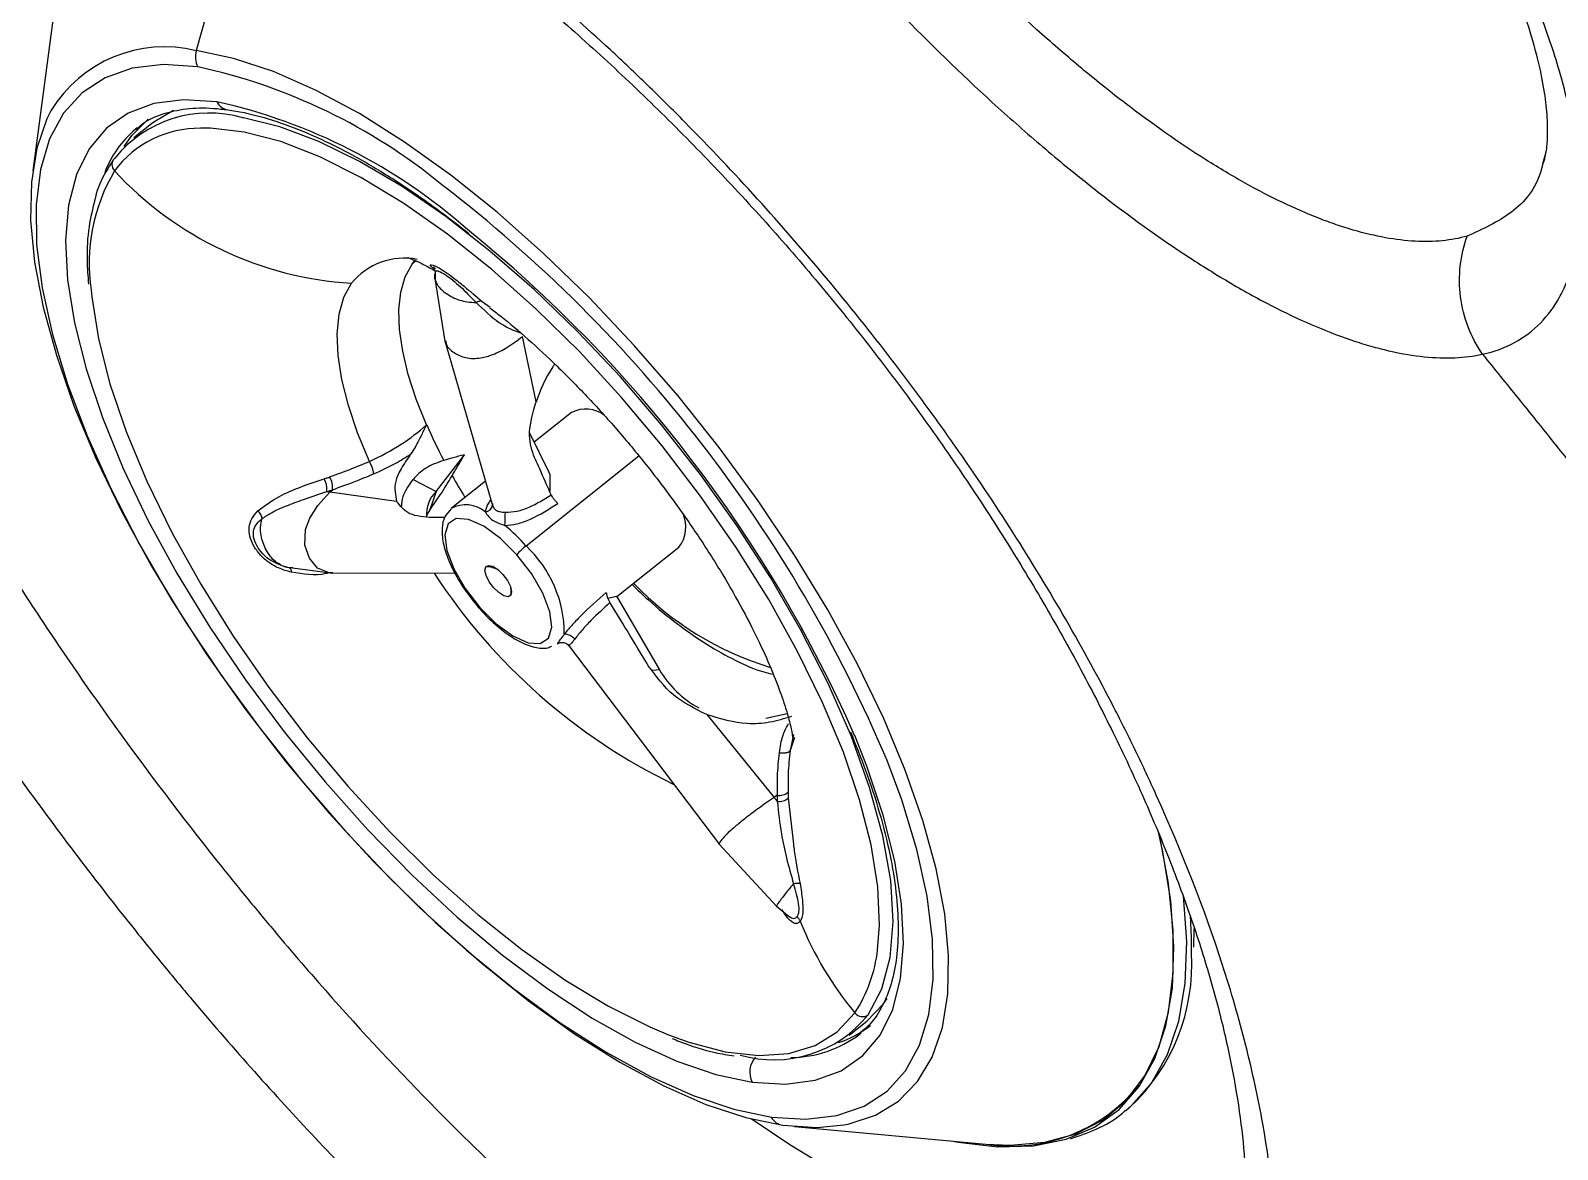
# Model space of a CAD drawing. Extents: x 398 to 508, y 623 to 782.
# Drawn here: x 495.307 to 498.451, y 718.262 to 720.565 of the extents above; entities that cross this region are included whole.
import ezdxf

# ---------------------------------------------------------------- set-up
doc = ezdxf.new("R2010")
doc.units = 0
doc.header["$MEASUREMENT"] = 0
doc.layers.add('GEOMETRY', color=2, linetype='Continuous', lineweight=25)

msp = doc.modelspace()

# ---------------------------------------------------------------- linework, layer by layer
at = {"layer": 'GEOMETRY'}
for p, q in [((495.7743, 720.9698), (495.6484, 720.5239)), ((495.364, 720.6688), (495.3115, 720.2767)), ((495.5563, 720.3736), (495.52, 720.3446)), ((495.5265, 720.3649), (495.5232, 720.3622)), ((498.4271, 720.3148), (498.4208, 720.2902)), ((498.4208, 720.2902), (498.4195, 720.2853)), ((496.0927, 720.0847), (496.0977, 720.0913)), ((496.1005, 720.0912), (496.0927, 720.0847)), ((496.1382, 720.0743), (496.1306, 720.0809)), ((496.1328, 720.083), (496.1364, 720.0822)), ((496.1371, 720.0765), (496.1408, 720.0764)), ((496.1389, 720.0593), (496.1605, 719.9262)), ((496.1403, 720.0698), (496.1405, 720.0509)), ((496.2184, 720.0233), (496.2371, 720.0077)), ((496.2371, 720.0077), (496.2535, 719.9957)), ((496.1603, 719.9268), (496.2587, 719.5878)), ((496.348, 719.8012), (496.32, 719.9355)), ((496.4212, 719.7792), (496.3445, 719.718)), ((496.3743, 719.6571), (496.3353, 719.7367)), ((496.1421, 719.6166), (496.2005, 719.6924)), ((496.3274, 719.5045), (496.5597, 719.6898)), ((496.0948, 719.6414), (496.1421, 719.6166)), ((496.3765, 719.6526), (496.3743, 719.6571)), ((496.3765, 719.6526), (496.3762, 719.6163)), ((495.9236, 719.6153), (495.9289, 719.6203)), ((496.061, 719.5963), (495.9236, 719.6153)), ((496.1421, 719.6166), (496.1291, 719.5787)), ((496.2441, 719.638), (496.1739, 719.582)), ((496.1291, 719.5787), (496.122, 719.5666)), ((496.259, 719.5861), (496.2579, 719.5855)), ((496.1598, 719.5631), (496.1352, 719.5628)), ((496.5144, 719.4003), (496.6422, 719.5022)), ((495.8083, 719.4715), (495.8214, 719.4657)), ((495.831, 719.4616), (495.9296, 719.4486)), ((495.8474, 719.4594), (495.8394, 719.4595)), ((495.9296, 719.4486), (496.1812, 719.4492)), ((496.4958, 719.3968), (496.5137, 719.4014)), ((496.5137, 719.4014), (496.5179, 719.3943)), ((496.5179, 719.3943), (496.602, 719.2498)), ((496.8927, 719.3328), (496.8961, 719.3355)), ((496.4165, 719.2981), (496.7256, 718.8902)), ((496.602, 719.2498), (496.5875, 719.2484)), ((496.6995, 719.1576), (496.8381, 718.9871)), ((496.8211, 719.1501), (496.8649, 719.1598)), ((496.878, 719.1167), (496.871, 719.0835)), ((496.88, 719.1103), (496.871, 719.0835)), ((496.8443, 718.9914), (496.8381, 718.9871)), ((496.8675, 718.9858), (496.8781, 718.891)), ((496.725, 718.8911), (496.8434, 718.7631)), ((496.8434, 718.7632), (496.8697, 718.7414)), ((497.7024, 718.6791), (497.7033, 718.717)), ((496.9928, 718.4977), (497.0291, 718.5267)), ((497.014, 718.4996), (497.0173, 718.5023)), ((497.561, 718.3416), (497.5706, 718.3493)), ((496.8801, 718.3095), (497.2741, 718.2735))]:
    msp.add_line(p, q, dxfattribs=at)
at = {"layer": 'GEOMETRY', "flags": 128}
for points in [[(496.9819, 718.3128), (496.9907, 718.3145), (497.0467, 718.3327), (497.0945, 718.362), (497.1338, 718.4021), (497.164, 718.4527), (497.1848, 718.5132), (497.1961, 718.5829), (497.1976, 718.6613), (497.1895, 718.7473), (497.1718, 718.8403), (497.1446, 718.9392), (497.1083, 719.043), (497.0632, 719.1507), (497.0098, 719.2611), (496.9486, 719.3731), (496.8803, 719.4856), (496.8055, 719.5974), (496.725, 719.7073), (496.6397, 719.8143), (496.5504, 719.9172), (496.4581, 720.015), (496.3637, 720.1067), (496.2681, 720.1913), (496.1723, 720.2679), (496.0774, 720.3359), (495.9843, 720.3944), (495.8939, 720.4429), (495.8072, 720.4809), (495.7251, 720.508), (495.6484, 720.5239)], [(495.6517, 720.4906), (495.5806, 720.4951), (495.5167, 720.4876), (495.4608, 720.4683), (495.4135, 720.4374), (495.3752, 720.3953), (495.3464, 720.3423), (495.3274, 720.2792), (495.3185, 720.2065), (495.3197, 720.1251), (495.331, 720.0358), (495.3522, 719.9397), (495.3833, 719.8378), (495.4237, 719.7312), (495.4731, 719.6211), (495.5309, 719.5086), (495.5965, 719.3951), (495.6692, 719.2818), (495.7482, 719.1698), (495.8325, 719.0605), (495.9214, 718.955), (496.0138, 718.8545), (496.1087, 718.76), (496.205, 718.6727), (496.3018, 718.5935), (496.3978, 718.5232), (496.4922, 718.4626), (496.5839, 718.4124), (496.6718, 718.3732), (496.755, 718.3452), (496.8326, 718.329)], [(495.3491, 720.3998), (495.341, 720.3834), (495.3201, 720.323), (495.3089, 720.2532), (495.3073, 720.1749), (495.3154, 720.0888), (495.3331, 719.9958), (495.3603, 719.8969), (495.3966, 719.7931), (495.4417, 719.6855), (495.4952, 719.575), (495.5563, 719.463), (495.6247, 719.3506), (495.6995, 719.2388), (495.7799, 719.1288), (495.8652, 719.0218), (495.9545, 718.9189), (496.0468, 718.8211), (496.1413, 718.7295), (496.2368, 718.6449), (496.3326, 718.5682), (496.4275, 718.5003), (496.5206, 718.4418), (496.611, 718.3932), (496.6977, 718.3553), (496.7798, 718.3282), (496.8565, 718.3123)], [(495.691, 720.4187), (495.6224, 720.4227), (495.5612, 720.4149), (495.5079, 720.3953), (495.4632, 720.3642), (495.4276, 720.3218), (495.4016, 720.2688), (495.3855, 720.2057), (495.3794, 720.1332), (495.3834, 720.0523), (495.3974, 719.9639), (495.4214, 719.8689), (495.455, 719.7686), (495.4978, 719.6641), (495.5494, 719.5565), (495.6091, 719.4473), (495.6762, 719.3376), (495.7499, 719.2288), (495.8294, 719.1221), (495.9137, 719.0188), (496.0019, 718.92), (496.0929, 718.827), (496.1857, 718.7408), (496.2791, 718.6625), (496.3721, 718.5929), (496.4636, 718.5329), (496.5524, 718.4832), (496.6377, 718.4444), (496.7182, 718.4168), (496.7933, 718.401)], [(495.6014, 720.4007), (495.5607, 720.377), (495.5563, 720.3736)], [(495.5001, 720.3264), (495.5157, 720.3491), (495.549, 720.3829)], [(497.0513, 718.6736), (497.055, 718.7242), (497.0515, 718.8028), (497.0378, 718.8891), (497.0142, 718.9819), (496.9808, 719.0801), (496.9381, 719.1824), (496.8867, 719.2876), (496.8272, 719.3944), (496.7603, 719.5013), (496.6869, 719.6071), (496.6079, 719.7104), (496.5243, 719.8099), (496.4372, 719.9044), (496.3476, 719.9927), (496.2567, 720.0737), (496.1657, 720.1463), (496.0756, 720.2096), (495.9875, 720.2629), (495.9027, 720.3055), (495.8222, 720.3368), (495.7469, 720.3564), (495.6779, 720.3642), (495.6573, 720.3641)], [(496.8927, 719.3328), (496.8307, 719.4397), (496.7618, 719.5464), (496.6867, 719.6516), (496.6064, 719.7539), (496.5218, 719.8523), (496.4341, 719.9454), (496.3441, 720.0321), (496.2531, 720.1114), (496.1622, 720.1824), (496.0724, 720.2441), (495.9848, 720.2958), (495.9005, 720.3369), (495.8206, 720.3669), (495.7459, 720.3854), (495.7442, 720.3857)], [(496.1228, 719.7535), (496.1015, 719.8066), (496.085, 719.8575), (496.0734, 719.9055), (496.0669, 719.9501), (496.0656, 719.9908), (496.0696, 720.0271), (496.0786, 720.0585), (496.0927, 720.0847)], [(495.4319, 720.0312), (495.4332, 720.0171), (495.4469, 719.9309), (495.4705, 719.8381), (495.5039, 719.7399), (495.5466, 719.6376), (495.598, 719.5324), (495.6575, 719.4256), (495.7244, 719.3187), (495.7978, 719.2129), (495.8768, 719.1096), (495.9603, 719.0101), (496.0475, 718.9156), (496.137, 718.8273), (496.2279, 718.7463), (496.319, 718.6737), (496.4091, 718.6104), (496.4971, 718.5571), (496.582, 718.5145), (496.6209, 718.4982)], [(496.0049, 719.6785), (495.9806, 719.7373), (495.9617, 719.7936), (495.9483, 719.8468), (495.9406, 719.8963), (495.9387, 719.9414), (495.9427, 719.9816), (495.9525, 720.0163), (495.9679, 720.0451)], [(495.9296, 719.4494), (495.9221, 719.4489), (495.8978, 719.459), (495.8812, 719.4795), (495.872, 719.5063), (495.8734, 719.5382), (495.8821, 719.562), (495.8985, 719.5878), (495.9236, 719.6153), (495.9236, 719.6153)], [(496.3085, 719.4865), (496.2747, 719.5202), (496.2405, 719.5453), (496.2091, 719.5593), (496.1838, 719.5608), (496.1669, 719.5498), (496.1601, 719.5273), (496.1641, 719.4955), (496.1785, 719.4575), (496.2019, 719.417), (496.232, 719.378)], [(496.232, 719.378), (496.2659, 719.3444), (496.3001, 719.3193), (496.3315, 719.3053), (496.3568, 719.3037), (496.3737, 719.3147), (496.3805, 719.3372), (496.3764, 719.3691), (496.362, 719.4071), (496.3386, 719.4476), (496.3085, 719.4865)], [(496.2961, 719.4029), (496.2905, 719.3999), (496.2818, 719.4019), (496.2713, 719.4085), (496.2607, 719.4187), (496.2516, 719.431), (496.2452, 719.4435), (496.2427, 719.4542), (496.2444, 719.4617)], [(496.2444, 719.4617), (496.2501, 719.4646), (496.2588, 719.4626), (496.2692, 719.4561), (496.2799, 719.4458), (496.289, 719.4336), (496.2953, 719.4211), (496.2978, 719.4103), (496.2961, 719.4029)], [(496.232, 719.378), (496.2314, 719.3769), (496.2313, 719.3763), (496.2313, 719.3762)], [(497.032, 718.5396), (497.0601, 718.5928), (497.0773, 718.6572), (497.0834, 718.7319), (497.0783, 718.816), (497.0621, 718.9082), (497.035, 719.0074), (496.9974, 719.1122), (496.9497, 719.2211), (496.8927, 719.3328)], [(496.3919, 719.303), (496.395, 719.3048), (496.3965, 719.3054)], [(496.7933, 718.401), (496.8618, 718.3969), (496.9231, 718.4047), (496.9764, 718.4243), (497.0211, 718.4555), (497.0566, 718.4978), (497.0826, 718.5508), (497.0988, 718.614), (497.1049, 718.6864), (497.1009, 718.7673), (497.0868, 718.8558), (497.0628, 718.9507), (497.0292, 719.051), (497.0042, 719.1144)], [(496.8326, 718.329), (496.9037, 718.3246), (496.9675, 718.3321), (497.0234, 718.3514), (497.0708, 718.3822), (497.1091, 718.4244), (497.1378, 718.4773), (497.1568, 718.5405), (497.1657, 718.6132), (497.1646, 718.6946), (497.1533, 718.7838), (497.132, 718.8799), (497.101, 718.9818), (497.071, 719.0628)], [(497.2037, 718.2799), (497.2173, 718.2773), (497.2982, 718.2679), (497.3724, 718.2699), (497.4393, 718.2835), (497.4981, 718.3086), (497.5486, 718.3448), (497.5901, 718.3919), (497.6224, 718.4496), (497.6452, 718.5172), (497.6583, 718.5943), (497.6616, 718.6801), (497.6551, 718.7739), (497.6388, 718.875), (497.6291, 718.9188)], [(497.2741, 718.2735), (497.324, 718.2712), (497.3957, 718.2771), (497.4598, 718.2945), (497.5158, 718.3233), (497.5632, 718.3631), (497.6017, 718.4137), (497.6308, 718.4746), (497.6503, 718.5453), (497.6602, 718.6252), (497.6602, 718.7136), (497.6504, 718.8098), (497.6315, 718.9101)], [(497.5617, 718.3422), (497.5742, 718.3528), (497.616, 718.4003), (497.6486, 718.4582), (497.6715, 718.5263), (497.6847, 718.6038), (497.688, 718.6901), (497.6814, 718.7845), (497.6813, 718.785)], [(497.6976, 718.667), (497.6977, 718.6978), (497.6956, 718.7448)], [(497.0291, 718.5267), (497.0631, 718.5614), (497.0713, 718.5729)], [(496.6209, 718.4982), (496.6625, 718.4832), (496.7378, 718.4635), (496.8068, 718.4558), (496.8687, 718.46), (496.9228, 718.4762), (496.9683, 718.5042), (497.0046, 718.5435)], [(497.8093, 718.088), (497.7911, 718.0754), (497.7288, 718.0438), (497.6584, 718.0236), (497.5803, 718.0149), (497.4951, 718.0178), (497.4034, 718.0322), (497.3058, 718.0582), (497.203, 718.0954), (497.0957, 718.1436), (496.9847, 718.2026), (496.8708, 718.2718), (496.7908, 718.3253)], [(496.8565, 718.3123), (496.9271, 718.3077), (496.9819, 718.3128)]]:
    msp.add_lwpolyline(points, dxfattribs=at)
at = {"layer": 'GEOMETRY'}
for centre, radius, start, end in [((495.5829, 720.2588), 0.273, 76.1258, 148.9204), ((495.6912, 720.5114), 0.0447, 163.721, 207.6295), ((495.3998, 719.3283), 1.1893, 50.6266, 77.7707), ((495.6748, 720.1461), 0.2494, 73.8416, 141.0666), ((495.4376, 719.2839), 1.1627, 48.5732, 77.4121), ((495.7186, 720.4327), 0.031, 206.892, 260.6359), ((495.6645, 720.1954), 0.2187, 130.2822, 159.3157), ((495.6543, 720.1471), 0.2171, 89.2082, 143.4115), ((495.4925, 720.2893), 0.0179, 130.8522, 225.9756), ((495.8028, 720.0857), 0.3749, 149.4111, 188.3601), ((496.0123, 720.7689), 0.7251, 222.7727, 266.4885), ((494.3653, 717.9165), 2.9385, 22.9607, 52.497), ((494.4597, 717.9922), 2.7809, 23.8, 51.0765), ((496.0769, 719.9564), 0.1405, 79.1807, 140.8403), ((496.4503, 719.7242), 0.0622, 51.7986, 117.7935), ((497.1311, 720.1953), 1.1008, 203.662, 207.875), ((495.8773, 719.6214), 0.0402, 352.6414, 31.8619), ((495.8874, 719.6246), 0.0418, 354.1254, 31.8302), ((497.339, 720.307), 1.3369, 209.4811, 211.7138), ((496.1903, 719.5683), 0.0682, 134.9237, 183.1808), ((496.2034, 719.5265), 0.0627, 50.269, 118.6051), ((496.2425, 719.591), 0.0163, 273.5051, 352.8247), ((495.707, 719.5784), 0.5779, 356.8789, 359.5513), ((496.0368, 719.2505), 0.3859, 41.1668, 50.1805), ((496.5895, 719.5438), 0.0671, 321.732, 24.1751), ((496.4017, 719.4079), 0.1219, 127.5482, 139.8155), ((496.1595, 719.3237), 0.2467, 359.8728, 47.1152), ((496.2445, 719.4094), 0.0523, 58.9048, 90.0908), ((497.1683, 720.1212), 1.2305, 213.1476, 244.1485), ((497.0221, 719.8818), 0.6559, 223.8075, 253.0349), ((496.2528, 719.4113), 0.0441, 349.0523, 8.4295), ((496.4038, 719.2916), 0.0317, 40.9711, 85.5687), ((496.7842, 719.3567), 0.2112, 210.4017, 241.453), ((496.849, 719.0179), 0.0269, 259.9935, 312.1506), ((496.8489, 719.0062), 0.0276, 261.3099, 312.2495), ((496.8865, 718.7642), 0.0458, 83.6194, 100.4274), ((497.5417, 718.9917), 0.6995, 201.7821, 219.8471), ((496.7543, 718.7067), 0.2988, 326.9075, 353.6362), ((497.2981, 718.6424), 0.4003, 312.9075, 3.5181), ((496.838, 718.6963), 0.2494, 253.8416, 321.0666), ((497.0204, 718.5558), 0.02, 217.9932, 305.6343), ((496.907, 718.6812), 0.2087, 287.726, 308.3225), ((496.8722, 718.6859), 0.2342, 270.0759, 307.2644), ((496.833, 718.4217), 0.0449, 137.0504, 207.5898), ((497.327, 718.6059), 0.3366, 260.9538, 321.3437), ((496.8601, 718.3429), 0.0309, 206.8303, 263.3833)]:
    msp.add_arc(centre, radius, start, end, dxfattribs=at)
for points, knots in [([(498.297, 719.8991), (498.3453, 719.9098), (498.3849, 719.9315), (498.4319, 719.9793), (498.4454, 719.9978), (498.4625, 720.0296), (498.4677, 720.0408), (498.4768, 720.0645), (498.4808, 720.0769), (498.4977, 720.1415), (498.5019, 720.2017), (498.4949, 720.2877), (498.4929, 720.3055), (498.4877, 720.3418), (498.4845, 720.3604), (498.473, 720.4172), (498.4631, 720.4565), (498.4383, 720.538), (498.4236, 720.5803), (498.3978, 720.6458), (498.3886, 720.6681), (498.369, 720.7132), (498.3587, 720.7359), (498.3044, 720.8503), (498.2527, 720.9442), (498.1776, 721.0649), (498.162, 721.0892), (498.1299, 721.1381), (498.1134, 721.1624), (498.0629, 721.2353), (498.0277, 721.2836), (497.9545, 721.3795), (497.9164, 721.4272), (497.8571, 721.4983), (497.837, 721.5219), (497.796, 721.569), (497.7753, 721.5922), (497.671, 721.7068), (497.585, 721.7936), (497.4743, 721.8962), (497.4519, 721.9165), (497.4071, 721.9561), (497.3847, 721.9755), (497.3179, 722.032), (497.2735, 722.0678), (497.1852, 722.1355), (497.1413, 722.1674), (497.0757, 722.2124), (497.0539, 722.2269), (497.0107, 722.2548), (496.9894, 722.2681), (496.884, 722.3315), (496.8039, 722.3726), (496.709, 722.412), (496.6902, 722.4192), (496.6536, 722.4324), (496.6357, 722.4383), (496.5834, 722.454), (496.5502, 722.4619), (496.4873, 722.4724), (496.4575, 722.4751), (496.4154, 722.4751), (496.4018, 722.4744), (496.3757, 722.4718), (496.3632, 722.4698), (496.3035, 722.4566), (496.2644, 722.4359), (496.2265, 722.3971), (496.2195, 722.3887), (496.2067, 722.3706), (496.2009, 722.361), (496.1853, 722.3303), (496.1773, 722.3075), (496.1717, 722.2823)], [0, 0, 0, 0, 0.0625, 0.0625, 0.09375, 0.09375, 0.109375, 0.109375, 0.125, 0.125, 0.1875, 0.1875, 0.203125, 0.203125, 0.21875, 0.21875, 0.25, 0.25, 0.28125, 0.28125, 0.296875, 0.296875, 0.3125, 0.3125, 0.375, 0.375, 0.390625, 0.390625, 0.40625, 0.40625, 0.4375, 0.4375, 0.46875, 0.46875, 0.484375, 0.484375, 0.5, 0.5, 0.5625, 0.5625, 0.578125, 0.578125, 0.59375, 0.59375, 0.625, 0.625, 0.65625, 0.65625, 0.671875, 0.671875, 0.6875, 0.6875, 0.75, 0.75, 0.765625, 0.765625, 0.78125, 0.78125, 0.8125, 0.8125, 0.84375, 0.84375, 0.859375, 0.859375, 0.875, 0.875, 0.9375, 0.9375, 0.953125, 0.953125, 0.96875, 0.96875, 1, 1, 1, 1]), ([(480.3092, 722.3989), (480.4027, 722.3838), (480.7418, 722.3265), (481.1413, 722.2476), (481.5077, 722.1651), (481.6601, 722.129), (481.7819, 722.0992), (481.9036, 722.0687), (482.2379, 721.9819), (482.7822, 721.8246), (483.5008, 721.5814), (484.4473, 721.2136), (485.6054, 720.6746), (486.7215, 720.0359), (487.586, 719.4712), (488.2194, 719.022), (488.8372, 718.5484), (489.6382, 717.8846), (490.5927, 716.9942), (491.4768, 716.0276), (492.1375, 715.2133), (492.6094, 714.5837), (493.0574, 713.9369), (493.6206, 713.0522), (494.2555, 711.9061), (494.8937, 710.4752), (495.272, 709.3692), (495.4807, 708.6225), (495.5523, 708.3413), (495.5973, 708.1534), (495.6192, 708.0593), (495.6406, 707.9652), (495.6684, 707.8396), (495.7017, 707.6824), (495.77, 707.3401), (495.8183, 707.0599), (495.8512, 706.8427)], [0.0193634, 0.0193634, 0.0193634, 0.0193634, 0.03125, 0.0625, 0.0703125, 0.078125, 0.0820312, 0.0859375, 0.09375, 0.125, 0.15625, 0.1875, 0.25, 0.3125, 0.34375, 0.375, 0.40625, 0.4375, 0.5, 0.5625, 0.59375, 0.625, 0.65625, 0.6875, 0.75, 0.8125, 0.875, 0.890625, 0.90625, 0.9101562, 0.9140625, 0.9179688, 0.921875, 0.9296875, 0.9375, 0.9643423, 0.9643423, 0.9643423, 0.9643423]), ([(496.5772, 722.3857), (496.5773, 722.3858), (496.5777, 722.3859), (496.5881, 722.3882), (496.6112, 722.3888), (496.647, 722.385), (496.6918, 722.3753), (496.7457, 722.3583), (496.8076, 722.3338), (496.8775, 722.3011), (496.9554, 722.2594), (497.0401, 722.2087), (497.1303, 722.1493), (497.2245, 722.0816), (497.3212, 722.0064), (497.4187, 721.9248), (497.5155, 721.8379), (497.6102, 721.7469), (497.7018, 721.6528), (497.7893, 721.5564), (497.873, 721.4579), (497.9531, 721.3569), (498.0295, 721.2536), (498.1014, 721.1491), (498.168, 721.0444), (498.2283, 720.941), (498.2815, 720.8405), (498.3269, 720.7445), (498.364, 720.6546), (498.3925, 720.5724), (498.4127, 720.4994), (498.4249, 720.4373), (498.4305, 720.3843), (498.4307, 720.3415), (498.4272, 720.3108), (498.4227, 720.2942), (498.4212, 720.291), (498.4209, 720.2902)], [0, 0, 0, 0, 0.006746, 0.033983, 0.062694, 0.090288, 0.117603, 0.14459, 0.171431, 0.199591, 0.228908, 0.259202, 0.290251, 0.321808, 0.353622, 0.385424, 0.416976, 0.448136, 0.478829, 0.509015, 0.538872, 0.569214, 0.6, 0.631195, 0.662711, 0.694421, 0.726132, 0.757605, 0.78863, 0.819008, 0.848568, 0.877193, 0.904907, 0.933659, 0.96172, 0.98994, 1, 1, 1, 1]), ([(496.1717, 722.2822), (496.1715, 722.2811), (496.1712, 722.2799), (496.1707, 722.2775), (496.17, 722.2739), (496.1684, 722.2655), (496.1657, 722.2482), (496.1642, 722.2329), (496.1622, 722.2013), (496.1623, 722.1791), (496.1666, 722.1094), (496.1748, 722.0586), (496.1922, 721.9894), (496.1961, 721.9753), (496.2044, 721.9466), (496.2089, 721.9321), (496.2233, 721.888), (496.2342, 721.8578), (496.2707, 721.7653), (496.3001, 721.7008), (496.3431, 721.6163), (496.3521, 721.5992), (496.3705, 721.5648), (496.38, 721.5475), (496.4092, 721.4955), (496.4297, 721.4605), (496.4941, 721.3549), (496.541, 721.2834), (496.6046, 721.1926), (496.6176, 721.1743), (496.644, 721.1378), (496.6573, 721.1196), (496.6979, 721.0653), (496.7255, 721.0293), (496.8103, 720.922), (496.8692, 720.8514), (496.946, 720.7644), (496.9615, 720.747), (496.9928, 720.7126), (497.0085, 720.6955), (497.0556, 720.645), (497.0873, 720.612), (497.1826, 720.5154), (497.2469, 720.4539), (497.3282, 720.3809), (497.3446, 720.3665), (497.3772, 720.3381), (497.3934, 720.3243), (497.4419, 720.2836), (497.474, 720.2576), (497.5693, 720.1833), (497.6319, 720.1383), (497.7087, 720.0882), (497.7241, 720.0785), (497.7545, 720.0597), (497.7695, 720.0507), (497.814, 720.0248), (497.843, 720.009), (497.928, 719.966), (497.9821, 719.9431), (498.0463, 719.9219), (498.0591, 719.918), (498.084, 719.9111), (498.0962, 719.908), (498.132, 719.9), (498.1549, 719.8962), (498.2208, 719.8895), (498.2608, 719.8911), (498.2969, 719.8991)], [0, 0, 0, 0, 0.001953, 0.001953, 0.003906, 0.007812, 0.015625, 0.03125, 0.03125, 0.0625, 0.0625, 0.125, 0.125, 0.140625, 0.140625, 0.15625, 0.15625, 0.1875, 0.1875, 0.25, 0.25, 0.265625, 0.265625, 0.28125, 0.28125, 0.3125, 0.3125, 0.375, 0.375, 0.390625, 0.390625, 0.40625, 0.40625, 0.4375, 0.4375, 0.5, 0.5, 0.515625, 0.515625, 0.53125, 0.53125, 0.5625, 0.5625, 0.625, 0.625, 0.640625, 0.640625, 0.65625, 0.65625, 0.6875, 0.6875, 0.75, 0.75, 0.765625, 0.765625, 0.78125, 0.78125, 0.8125, 0.8125, 0.875, 0.875, 0.890625, 0.890625, 0.90625, 0.90625, 0.9375, 0.9375, 1, 1, 1, 1]), ([(498.2655, 720.1422), (498.233, 720.133), (498.1972, 720.1296), (498.1191, 720.1338), (498.0767, 720.1413), (498.0195, 720.158), (498.0078, 720.1617), (497.9841, 720.1698), (497.9722, 720.1741), (497.9359, 720.1883), (497.9111, 720.199), (497.8605, 720.2232), (497.8346, 720.2365), (497.795, 720.2586), (497.7817, 720.2663), (497.7547, 720.2823), (497.7411, 720.2907), (497.6729, 720.3337), (497.6175, 720.3725), (497.5332, 720.4371), (497.5049, 720.4597), (497.4478, 720.507), (497.4189, 720.5319), (497.3329, 720.6085), (497.2764, 720.6623), (497.1927, 720.7471), (497.1649, 720.776), (497.1099, 720.8352), (497.0824, 720.8657), (497.0018, 720.9575), (496.9504, 721.0197), (496.8766, 721.1143), (496.8526, 721.146), (496.8057, 721.21), (496.7827, 721.2423), (496.7167, 721.3386), (496.6763, 721.4018), (496.621, 721.4952), (496.6035, 721.5262), (496.5786, 721.5722), (496.5705, 721.5875), (496.5548, 721.618), (496.5472, 721.6332), (496.5108, 721.7081), (496.4862, 721.7653), (496.4562, 721.8475), (496.4473, 721.8743), (496.4357, 721.9135), (496.4322, 721.9264), (496.4256, 721.9519), (496.4226, 721.9645), (496.4094, 722.026), (496.4038, 722.0713), (496.4025, 722.1541), (496.4067, 722.1918), (496.4161, 722.2255)], [0, 0, 0, 0, 0.0625, 0.0625, 0.125, 0.125, 0.140625, 0.140625, 0.15625, 0.15625, 0.1875, 0.1875, 0.21875, 0.21875, 0.234375, 0.234375, 0.25, 0.25, 0.3125, 0.3125, 0.34375, 0.34375, 0.375, 0.375, 0.4375, 0.4375, 0.46875, 0.46875, 0.5, 0.5, 0.5625, 0.5625, 0.59375, 0.59375, 0.625, 0.625, 0.6875, 0.6875, 0.71875, 0.71875, 0.734375, 0.734375, 0.75, 0.75, 0.8125, 0.8125, 0.84375, 0.84375, 0.859375, 0.859375, 0.875, 0.875, 0.9375, 0.9375, 1, 1, 1, 1]), ([(497.7631, 717.5773), (497.7988, 717.6328), (497.8259, 717.698), (497.8534, 717.8096), (497.8603, 717.8491), (497.8674, 717.912), (497.8692, 717.9336), (497.8715, 717.9775), (497.8721, 717.9999), (497.8721, 718.1138), (497.863, 718.2114), (497.8398, 718.3414), (497.8346, 718.3678), (497.823, 718.4214), (497.8166, 718.4487), (497.7956, 718.5312), (497.7795, 718.587), (497.7244, 718.7567), (497.6792, 718.8728), (497.6117, 719.0216), (497.5977, 719.0516), (497.5685, 719.1118), (497.5534, 719.1421), (497.5067, 719.2325), (497.4739, 719.2925), (497.3702, 719.4723), (497.2942, 719.5914), (497.1904, 719.7395), (497.1691, 719.7691), (497.126, 719.8279), (497.1041, 719.857), (497.0378, 719.9435), (496.9925, 720.0001), (496.8533, 720.1668), (496.7562, 720.2737), (496.6293, 720.4021), (496.6037, 720.4275), (496.5525, 720.4771), (496.5268, 720.5015), (496.4495, 720.5732), (496.3977, 720.6192), (496.2934, 720.7077), (496.2411, 720.7502), (496.1621, 720.8112), (496.1357, 720.8311), (496.0828, 720.8699), (496.0562, 720.889), (495.9238, 720.9812), (495.8201, 721.0453), (495.6681, 721.1278), (495.618, 721.153), (495.5438, 721.1872), (495.5192, 721.198), (495.4703, 721.2185), (495.4461, 721.2281), (495.327, 721.2727), (495.2373, 721.2978), (495.1111, 721.32), (495.0704, 721.3248), (495.0116, 721.3281), (494.9923, 721.3285), (494.9548, 721.328), (494.9365, 721.327), (494.8479, 721.3191), (494.7851, 721.3024), (494.7306, 721.2753)], [0, 0, 0, 0, 0.0625, 0.0625, 0.09375, 0.09375, 0.109375, 0.109375, 0.125, 0.125, 0.1875, 0.1875, 0.203125, 0.203125, 0.21875, 0.21875, 0.25, 0.25, 0.3125, 0.3125, 0.328125, 0.328125, 0.34375, 0.34375, 0.375, 0.375, 0.4375, 0.4375, 0.453125, 0.453125, 0.46875, 0.46875, 0.5, 0.5, 0.5625, 0.5625, 0.578125, 0.578125, 0.59375, 0.59375, 0.625, 0.625, 0.65625, 0.65625, 0.671875, 0.671875, 0.6875, 0.6875, 0.75, 0.75, 0.78125, 0.78125, 0.796875, 0.796875, 0.8125, 0.8125, 0.875, 0.875, 0.90625, 0.90625, 0.921875, 0.921875, 0.9375, 0.9375, 1, 1, 1, 1]), ([(495.0653, 721.2308), (495.0699, 721.2318), (495.0886, 721.2359), (495.1321, 721.2387), (495.1956, 721.2369), (495.2684, 721.2277), (495.3492, 721.2105), (495.4375, 721.1849), (495.5323, 721.1506), (495.6327, 721.1074), (495.7376, 721.0554), (495.8457, 720.9947), (495.9571, 720.9255), (496.0714, 720.8478), (496.1887, 720.7611), (496.308, 720.666), (496.428, 720.5632), (496.5475, 720.4536), (496.6651, 720.338), (496.7796, 720.2178), (496.8898, 720.0938), (496.9951, 719.967), (497.0955, 719.8373), (497.1912, 719.7045), (497.2823, 719.5688), (497.3681, 719.431), (497.4477, 719.2925), (497.5204, 719.1544), (497.5856, 719.0182), (497.6428, 718.8851), (497.6915, 718.7565), (497.7317, 718.6334), (497.7632, 718.5165), (497.7867, 718.4056), (497.8024, 718.3011), (497.8105, 718.2037), (497.8114, 718.1147), (497.8056, 718.0349), (497.794, 717.9655), (497.7792, 717.9104), (497.7674, 717.8836), (497.7624, 717.8721)], [0, 0, 0, 0, 0.008385, 0.034143, 0.05941, 0.084619, 0.109919, 0.135387, 0.16101, 0.186734, 0.212477, 0.238255, 0.263778, 0.289848, 0.316381, 0.343283, 0.370444, 0.397744, 0.425044, 0.452199, 0.479105, 0.505686, 0.532092, 0.558742, 0.585661, 0.612783, 0.640023, 0.667282, 0.694436, 0.721389, 0.748058, 0.774372, 0.800288, 0.826078, 0.852007, 0.877905, 0.903724, 0.929429, 0.955029, 0.980605, 1, 1, 1, 1]), ([(494.5502, 721.0949), (494.5259, 721.0466), (494.509, 720.9914), (494.4903, 720.8664), (494.4887, 720.7984), (494.5002, 720.6514), (494.5133, 720.5726), (494.539, 720.4669), (494.5446, 720.4454), (494.5566, 720.4021), (494.5631, 720.3803), (494.5836, 720.3141), (494.599, 720.2691), (494.6499, 720.1316), (494.6903, 720.0365), (494.7488, 719.913), (494.7609, 719.888), (494.7858, 719.838), (494.7986, 719.813), (494.8378, 719.7376), (494.8652, 719.687), (494.951, 719.5345), (495.013, 719.4318), (495.1134, 719.2757), (495.1482, 719.2232), (495.219, 719.1193), (495.2552, 719.0678), (495.3659, 718.9141), (495.4426, 718.8132), (495.5422, 718.6889), (495.5623, 718.6641), (495.6029, 718.6147), (495.6234, 718.5901), (495.6851, 718.517), (495.7265, 718.4694), (495.8512, 718.3296), (495.9352, 718.2405), (496.0628, 718.1133), (496.1056, 718.072), (496.1703, 718.0117), (496.1919, 717.9918), (496.2349, 717.9532), (496.2563, 717.9342), (496.363, 717.8417), (496.4473, 717.7742), (496.5725, 717.6831), (496.614, 717.6544), (496.6966, 717.6006), (496.7379, 717.5753), (496.8588, 717.5062), (496.9365, 717.4686), (497.0488, 717.4248), (497.0856, 717.4123), (497.1396, 717.3967), (497.1574, 717.3921), (497.1928, 717.3839), (497.2103, 717.3804), (497.2274, 717.3774)], [0, 0, 0, 0, 0.0625, 0.0625, 0.125, 0.125, 0.1875, 0.1875, 0.203125, 0.203125, 0.21875, 0.21875, 0.25, 0.25, 0.3125, 0.3125, 0.328125, 0.328125, 0.34375, 0.34375, 0.375, 0.375, 0.4375, 0.4375, 0.46875, 0.46875, 0.5, 0.5, 0.5625, 0.5625, 0.578125, 0.578125, 0.59375, 0.59375, 0.625, 0.625, 0.6875, 0.6875, 0.71875, 0.71875, 0.734375, 0.734375, 0.75, 0.75, 0.8125, 0.8125, 0.84375, 0.84375, 0.875, 0.875, 0.9375, 0.9375, 0.96875, 0.96875, 0.984375, 0.984375, 1, 1, 1, 1]), ([(494.7881, 721.0313), (494.7771, 721.0092), (494.7679, 720.9855), (494.753, 720.935), (494.7472, 720.908), (494.7352, 720.8223), (494.7345, 720.76), (494.7467, 720.6256), (494.7596, 720.5535), (494.7842, 720.4569), (494.7896, 720.4373), (494.801, 720.3977), (494.8072, 720.3778), (494.8266, 720.3173), (494.8411, 720.2762), (494.8891, 720.1506), (494.9268, 720.0638), (494.9813, 719.9512), (494.9926, 719.9284), (495.0156, 719.8828), (495.0275, 719.8599), (495.0638, 719.7912), (495.0891, 719.7451), (495.1684, 719.606), (495.2255, 719.5123), (495.3175, 719.37), (495.3494, 719.3221), (495.4142, 719.2273), (495.4473, 719.1802), (495.5484, 719.0399), (495.6183, 718.9476), (495.709, 718.8338), (495.7273, 718.8112), (495.7642, 718.766), (495.7829, 718.7434), (495.839, 718.6765), (495.8766, 718.6327), (495.9899, 718.5044), (496.0663, 718.4224), (496.1822, 718.3052), (496.221, 718.2671), (496.2797, 718.2114), (496.2994, 718.1931), (496.3384, 718.1574), (496.3579, 718.1399), (496.4549, 718.0542), (496.5316, 717.9917), (496.6455, 717.9071), (496.6832, 717.8804), (496.7584, 717.8303), (496.796, 717.8067), (496.9063, 717.7424), (496.9771, 717.7073), (497.0795, 717.6663), (497.113, 717.6547), (497.1623, 717.6401), (497.1786, 717.6358), (497.2108, 717.6282), (497.2268, 717.6249), (497.2425, 717.6221)], [0, 0, 0, 0, 0.03125, 0.03125, 0.0625, 0.0625, 0.125, 0.125, 0.1875, 0.1875, 0.203125, 0.203125, 0.21875, 0.21875, 0.25, 0.25, 0.3125, 0.3125, 0.328125, 0.328125, 0.34375, 0.34375, 0.375, 0.375, 0.4375, 0.4375, 0.46875, 0.46875, 0.5, 0.5, 0.5625, 0.5625, 0.578125, 0.578125, 0.59375, 0.59375, 0.625, 0.625, 0.6875, 0.6875, 0.71875, 0.71875, 0.734375, 0.734375, 0.75, 0.75, 0.8125, 0.8125, 0.84375, 0.84375, 0.875, 0.875, 0.9375, 0.9375, 0.96875, 0.96875, 0.984375, 0.984375, 1, 1, 1, 1]), ([(495.5245, 720.3616), (495.5285, 720.3653), (495.5434, 720.3795), (495.5769, 720.3943), (495.6258, 720.4057), (495.6728, 720.4069), (495.7036, 720.4033), (495.7137, 720.4021)], [0, 0, 0, 0, 0.096981, 0.364708, 0.626874, 0.87783, 1, 1, 1, 1]), ([(495.7137, 720.4021), (495.7246, 720.4003), (495.7562, 720.3953), (495.8133, 720.3795), (495.8858, 720.3516), (495.9627, 720.3142), (496.043, 720.2675), (496.1257, 720.2127), (496.1819, 720.1694), (496.2099, 720.1478)], [0, 0, 0, 0, 0.080705, 0.233448, 0.386249, 0.539295, 0.692774, 0.846693, 1, 1, 1, 1]), ([(495.4776, 720.2995), (495.4724, 720.2912), (495.4575, 720.2678), (495.4444, 720.2406), (495.4399, 720.219), (495.4396, 720.2175)], [0, 0, 0, 0, 0.336005, 0.953007, 1, 1, 1, 1]), ([(498.4195, 720.2853), (498.4189, 720.2829), (498.4084, 720.2404), (498.3606, 720.1854), (498.2972, 720.1566), (498.2655, 720.1422)], [0, 0, 0, 0, 0.029411, 0.5147453, 1, 1, 1, 1]), ([(495.4396, 720.2175), (495.4351, 720.1992), (495.4257, 720.1608), (495.4219, 720.1022), (495.4253, 720.0601), (495.4266, 720.0435)], [0, 0, 0, 0, 0.356085, 0.74627, 1, 1, 1, 1]), ([(498.297, 719.8991), (498.285, 719.9165), (498.2751, 719.9354), (498.2599, 719.9753), (498.2546, 719.9962), (498.2491, 720.0385), (498.2489, 720.06), (498.2535, 720.102), (498.2583, 720.1226), (498.2655, 720.1422)], [0, 0, 0, 0, 0.25, 0.25, 0.5, 0.5, 0.75, 0.75, 1, 1, 1, 1]), ([(496.0849, 720.0976), (496.0845, 720.0977), (496.0833, 720.0981), (496.0926, 720.0949), (496.1104, 720.0872), (496.1291, 720.0771), (496.1379, 720.0723)], [0, 0, 0, 0, 0.111887, 0.413935, 0.722519, 1, 1, 1, 1]), ([(496.1306, 720.0809), (496.13, 720.0823), (496.1294, 720.0839), (496.1324, 720.0831), (496.1328, 720.083)], [0, 0, 0, 0, 0.850702, 1, 1, 1, 1]), ([(496.1364, 720.0822), (496.1369, 720.0821), (496.139, 720.0817), (496.1478, 720.0772), (496.1623, 720.0679), (496.1794, 720.0555), (496.1981, 720.0405), (496.2114, 720.0292), (496.2179, 720.0238), (496.2184, 720.0233)], [0, 0, 0, 0, 0.047047, 0.22837, 0.411118, 0.593247, 0.775418, 0.981593, 1, 1, 1, 1]), ([(496.1364, 720.0791), (496.1372, 720.0776), (496.1387, 720.0747), (496.1391, 720.0712), (496.1393, 720.0694)], [0, 0, 0, 0, 0.5079, 1, 1, 1, 1]), ([(496.139, 720.0645), (496.1387, 720.0604), (496.1384, 720.0558), (496.1405, 720.0515), (496.1408, 720.051)], [0, 0, 0, 0, 0.87743, 1, 1, 1, 1]), ([(496.1404, 720.0698), (496.141, 720.0703), (496.1426, 720.0717), (496.1506, 720.0694), (496.1642, 720.0611), (496.1804, 720.0489), (496.1968, 720.034), (496.2114, 720.0191), (496.2202, 720.0102), (496.2246, 720.0057)], [0, 0, 0, 0, 0.095478, 0.244131, 0.394046, 0.543944, 0.692603, 0.84455, 1, 1, 1, 1]), ([(496.1408, 720.051), (496.142, 720.0479), (496.1461, 720.0376), (496.163, 720.0231), (496.185, 720.0115), (496.2067, 720.0062), (496.2185, 720.0059), (496.2246, 720.0057)], [0, 0, 0, 0, 0.124647, 0.411352, 0.698058, 0.844436, 1, 1, 1, 1]), ([(496.2246, 720.0057), (496.2258, 720.0064), (496.2282, 720.0079), (496.2317, 720.0088), (496.2349, 720.0089), (496.2364, 720.0081), (496.2371, 720.0077)], [0, 0, 0, 0, 0.246142, 0.500005, 0.753865, 1, 1, 1, 1]), ([(496.2246, 720.0057), (496.2404, 719.9905), (496.2725, 719.9596), (496.3031, 719.9479), (496.3187, 719.942)], [0, 0, 0, 0, 0.492617, 1, 1, 1, 1]), ([(496.2527, 719.9947), (496.2602, 719.9891), (496.2853, 719.9701), (496.3322, 719.93), (496.3918, 719.875), (496.4534, 719.8125), (496.5151, 719.7445), (496.5753, 719.672), (496.6326, 719.5967), (496.6856, 719.5205), (496.7332, 719.4451), (496.7745, 719.3725), (496.8089, 719.3048), (496.8358, 719.2439), (496.8555, 719.1917), (496.8684, 719.1499), (496.8753, 719.1205), (496.8776, 719.1039), (496.8776, 719.1036), (496.8776, 719.1035)], [0, 0, 0, 0, 0.025964, 0.087039, 0.149985, 0.214415, 0.279929, 0.34613, 0.412634, 0.478996, 0.544783, 0.609617, 0.673124, 0.734945, 0.794785, 0.85247, 0.908053, 0.961925, 1, 1, 1, 1]), ([(496.1619, 719.9274), (496.1622, 719.9247), (496.1633, 719.9145), (496.1788, 719.9015), (496.2028, 719.89), (496.2326, 719.8899), (496.2616, 719.8987), (496.2909, 719.9136), (496.3095, 719.9277), (496.32, 719.9355)], [0, 0, 0, 0, 0.053144, 0.199525, 0.345906, 0.504959, 0.63428, 0.795557, 1, 1, 1, 1]), ([(498.297, 719.8991), (498.3214, 719.8689), (498.3704, 719.8085), (498.4435, 719.7175), (498.5163, 719.6263), (498.5888, 719.5347), (498.6369, 719.4735), (498.661, 719.4429)], [0, 0, 0, 0, 0.199804, 0.399706, 0.599705, 0.799803, 1, 1, 1, 1]), ([(496.3864, 719.8791), (496.3851, 719.8771), (496.3674, 719.8519), (496.3573, 719.8255), (496.348, 719.8012)], [0, 0, 0, 0, 0.0767383, 1, 1, 1, 1]), ([(496.3429, 719.6911), (496.3385, 719.7063), (496.3296, 719.737), (496.3418, 719.7796), (496.348, 719.8012)], [0, 0, 0, 0, 0.493307, 1, 1, 1, 1]), ([(496.0049, 719.6785), (496.0275, 719.6895), (496.0705, 719.7105), (496.106, 719.7396), (496.1228, 719.7535)], [0, 0, 0, 0, 0.524999, 1, 1, 1, 1]), ([(496.1228, 719.7535), (496.1209, 719.75), (496.1153, 719.7396), (496.1075, 719.7239), (496.0988, 719.7064), (496.0929, 719.6977), (496.0898, 719.6932)], [0, 0, 0, 0, 0.1615162, 0.4875427, 0.7368205, 1, 1, 1, 1]), ([(495.9229, 719.6466), (495.9381, 719.6521), (495.9653, 719.662), (495.9928, 719.6735), (496.0049, 719.6785)], [0, 0, 0, 0, 0.5597657, 1, 1, 1, 1]), ([(496.0135, 719.6528), (496.0134, 719.6543), (496.0133, 719.6565), (496.0123, 719.6608), (496.0112, 719.6645), (496.0098, 719.6683), (496.0077, 719.6733), (496.006, 719.6765), (496.0049, 719.6785)], [0, 0, 0, 0, 0.2389192, 0.3680149, 0.5, 0.6319851, 0.7610808, 1, 1, 1, 1]), ([(496.0135, 719.6528), (496.0284, 719.6596), (496.0546, 719.6714), (496.0793, 719.6867), (496.0898, 719.6932)], [0, 0, 0, 0, 0.571601, 1, 1, 1, 1]), ([(496.0898, 719.6932), (496.0827, 719.6832), (496.0687, 719.6637), (496.0542, 719.6287), (496.0583, 719.6091), (496.061, 719.5963)], [0, 0, 0, 0, 0.26963, 0.526471, 1, 1, 1, 1]), ([(496.158, 719.6806), (496.1447, 719.6759), (496.1189, 719.6667), (496.1027, 719.6497), (496.0948, 719.6414)], [0, 0, 0, 0, 0.512161, 1, 1, 1, 1]), ([(496.2005, 719.6924), (496.1925, 719.6903), (496.1783, 719.6864), (496.1642, 719.6823), (496.158, 719.6806)], [0, 0, 0, 0, 0.559999, 1, 1, 1, 1]), ([(496.1752, 719.649), (496.1799, 719.6571), (496.1884, 719.6716), (496.1968, 719.6861), (496.2005, 719.6924)], [0, 0, 0, 0, 0.5599993, 1, 1, 1, 1]), ([(496.3791, 719.6097), (496.3724, 719.6249), (496.3605, 719.6519), (496.3483, 719.6792), (496.3429, 719.6911)], [0, 0, 0, 0, 0.561974, 1, 1, 1, 1]), ([(495.7751, 719.5768), (495.7891, 719.5871), (495.8258, 719.614), (495.8787, 719.6317), (495.9114, 719.6426)], [0, 0, 0, 0, 0.3813466, 1, 1, 1, 1]), ([(495.9114, 719.6426), (495.9135, 719.6434), (495.9174, 719.6447), (495.9212, 719.646), (495.9229, 719.6466)], [0, 0, 0, 0, 0.560701, 1, 1, 1, 1]), ([(495.9289, 719.6203), (495.9446, 719.6259), (495.9727, 719.636), (496.001, 719.6477), (496.0135, 719.6528)], [0, 0, 0, 0, 0.559797, 1, 1, 1, 1]), ([(496.0717, 719.5865), (496.0717, 719.5928), (496.0718, 719.6083), (496.0863, 719.6291), (496.0948, 719.6414)], [0, 0, 0, 0, 0.410861, 1, 1, 1, 1]), ([(496.1291, 719.5787), (496.1362, 719.5884), (496.1508, 719.6084), (496.1669, 719.6353), (496.1752, 719.649)], [0, 0, 0, 0, 0.48807, 1, 1, 1, 1]), ([(495.784, 719.561), (495.7902, 719.5651), (495.8047, 719.5748), (495.8338, 719.5873), (495.8718, 719.6014), (495.9009, 719.611), (495.9171, 719.6163)], [0, 0, 0, 0, 0.182524, 0.429957, 0.681796, 1, 1, 1, 1]), ([(495.9171, 719.6163), (495.9193, 719.617), (495.9233, 719.6183), (495.9272, 719.6197), (495.9289, 719.6203)], [0, 0, 0, 0, 0.560236, 1, 1, 1, 1]), ([(495.9236, 719.6153), (495.9224, 719.6155), (495.9202, 719.6158), (495.9181, 719.6161), (495.9171, 719.6163)], [0, 0, 0, 0, 0.56, 1, 1, 1, 1]), ([(496.2848, 719.5738), (496.293, 719.5742), (496.3102, 719.5751), (496.3427, 719.5871), (496.3644, 719.6006), (496.3791, 719.6097)], [0, 0, 0, 0, 0.228435, 0.478524, 1, 1, 1, 1]), ([(496.3791, 719.6097), (496.3798, 719.6084), (496.381, 719.6059), (496.3844, 719.6012), (496.3884, 719.5964), (496.3912, 719.5935), (496.3926, 719.5921)], [0, 0, 0, 0, 0.26403, 0.518545, 0.762647, 1, 1, 1, 1]), ([(495.8442, 719.4504), (495.8353, 719.4529), (495.8187, 719.4576), (495.7962, 719.4707), (495.7783, 719.487), (495.7657, 719.5054), (495.7577, 719.5246), (495.7564, 719.5436), (495.7619, 719.5616), (495.7705, 719.5715), (495.7751, 719.5768)], [0, 0, 0, 0, 0.145727, 0.273873, 0.386625, 0.499991, 0.613308, 0.726078, 0.854246, 1, 1, 1, 1]), ([(495.784, 719.561), (495.7838, 719.5624), (495.7833, 719.5652), (495.7813, 719.5694), (495.7786, 719.5735), (495.7763, 719.5757), (495.7751, 719.5768)], [0, 0, 0, 0, 0.246142, 0.500005, 0.753865, 1, 1, 1, 1]), ([(496.1352, 719.5628), (496.118, 719.5641), (496.0831, 719.5669), (496.0684, 719.5864), (496.061, 719.5963)], [0, 0, 0, 0, 0.493307, 1, 1, 1, 1]), ([(496.1735, 719.5808), (496.1685, 719.5757), (496.1579, 719.5648), (496.1534, 719.5402), (496.1557, 719.5107), (496.167, 719.475), (496.1867, 719.436), (496.2093, 719.4023), (496.2253, 719.3833), (496.2313, 719.3762)], [0, 0, 0, 0, 0.121975, 0.25621, 0.406548, 0.573103, 0.738625, 0.901976, 1, 1, 1, 1]), ([(496.2553, 719.5997), (496.2534, 719.5974), (496.2468, 719.5894), (496.2449, 719.5809), (496.2435, 719.5747)], [0, 0, 0, 0, 0.281846, 1, 1, 1, 1]), ([(496.2583, 719.5921), (496.2583, 719.5908), (496.2583, 719.589), (496.2591, 719.587), (496.2594, 719.5864)], [0, 0, 0, 0, 0.697971, 1, 1, 1, 1]), ([(496.2594, 719.5864), (496.2596, 719.5857), (496.2602, 719.5838), (496.2623, 719.581), (496.2654, 719.5782), (496.2692, 719.5762), (496.2737, 719.575), (496.279, 719.5743), (496.2828, 719.574), (496.2848, 719.5738)], [0, 0, 0, 0, 0.084166, 0.232432, 0.374585, 0.516722, 0.664986, 0.824915, 1, 1, 1, 1]), ([(496.284, 719.5469), (496.2921, 719.5476), (496.3105, 719.5493), (496.3484, 719.5635), (496.3746, 719.5804), (496.3926, 719.5921)], [0, 0, 0, 0, 0.194144, 0.442805, 1, 1, 1, 1]), ([(495.8083, 719.4715), (495.8061, 719.4725), (495.7979, 719.4764), (495.7847, 719.4878), (495.7722, 719.505), (495.7652, 719.5232), (495.7662, 719.539), (495.773, 719.5514), (495.7803, 719.5578), (495.784, 719.561)], [0, 0, 0, 0, 0.055094, 0.210386, 0.366984, 0.523582, 0.678874, 0.837604, 1, 1, 1, 1]), ([(495.8216, 719.4659), (495.818, 719.468), (495.8058, 719.4752), (495.7912, 719.496), (495.7815, 719.521), (495.7801, 719.5436), (495.7827, 719.5551), (495.784, 719.561)], [0, 0, 0, 0, 0.118966, 0.407532, 0.696098, 0.843426, 1, 1, 1, 1]), ([(496.2435, 719.5747), (496.2456, 719.5712), (496.2497, 719.5644), (496.263, 719.5538), (496.276, 719.5495), (496.284, 719.5469)], [0, 0, 0, 0, 0.289601, 0.56397, 1, 1, 1, 1]), ([(495.8394, 719.4595), (495.833, 719.4611), (495.8225, 719.4636), (495.8123, 719.4693), (495.8083, 719.4715)], [0, 0, 0, 0, 0.610436, 1, 1, 1, 1]), ([(495.8394, 719.4595), (495.834, 719.4606), (495.8277, 719.4618), (495.8224, 719.4654), (495.8216, 719.4659)], [0, 0, 0, 0, 0.846641, 1, 1, 1, 1]), ([(495.8394, 719.4595), (495.84, 719.4594), (495.8412, 719.4591), (495.8426, 719.4573), (495.8437, 719.4544), (495.844, 719.4517), (495.8442, 719.4504)], [0, 0, 0, 0, 0.232227, 0.480789, 0.739394, 1, 1, 1, 1]), ([(495.9231, 719.4494), (495.9205, 719.4488), (495.8949, 719.4419), (495.8682, 719.4464), (495.8442, 719.4504)], [0, 0, 0, 0, 0.098408, 1, 1, 1, 1]), ([(496.5457, 719.4253), (496.5569, 719.4145), (496.5878, 719.3846), (496.6397, 719.3429), (496.7002, 719.3005), (496.7597, 719.2677), (496.8053, 719.2473), (496.83, 719.242), (496.8365, 719.2406)], [0, 0, 0, 0, 0.113926, 0.315123, 0.517393, 0.721283, 0.927449, 1, 1, 1, 1]), ([(496.4927, 719.4088), (496.4749, 719.3932), (496.4507, 719.3719), (496.4217, 719.3414), (496.4111, 719.3289), (496.4062, 719.3232)], [0, 0, 0, 0, 0.5985024, 0.8171043, 1, 1, 1, 1]), ([(496.5003, 719.3878), (496.4871, 719.376), (496.4676, 719.3584), (496.4429, 719.3322), (496.4326, 719.3188), (496.4277, 719.3124)], [0, 0, 0, 0, 0.521502, 0.771589, 1, 1, 1, 1]), ([(496.4927, 719.4088), (496.4928, 719.4075), (496.493, 719.4049), (496.4946, 719.3995), (496.497, 719.3936), (496.4992, 719.3898), (496.5003, 719.3878)], [0, 0, 0, 0, 0.237353, 0.481455, 0.73597, 1, 1, 1, 1]), ([(496.5799, 719.2573), (496.5651, 719.2816), (496.5387, 719.3252), (496.5121, 719.3686), (496.5003, 719.3878)], [0, 0, 0, 0, 0.557907, 1, 1, 1, 1]), ([(496.2313, 719.3762), (496.2367, 719.3703), (496.2524, 719.3531), (496.2805, 719.3285), (496.314, 719.3065), (496.3444, 719.2954), (496.3673, 719.2923), (496.3778, 719.2973), (496.3805, 719.2986)], [0, 0, 0, 0, 0.108991, 0.317947, 0.529547, 0.74636, 0.932994, 1, 1, 1, 1]), ([(496.4062, 719.3232), (496.4036, 719.3196), (496.3984, 719.3128), (496.3925, 719.305), (496.3922, 719.3037), (496.3919, 719.303)], [0, 0, 0, 0, 0.2958137, 0.5759482, 1, 1, 1, 1]), ([(496.3966, 719.3053), (496.3975, 719.3055), (496.3998, 719.3063), (496.4043, 719.306), (496.4091, 719.3046), (496.4135, 719.3019), (496.4156, 719.2993), (496.4167, 719.2981)], [0, 0, 0, 0, 0.136824, 0.35781, 0.579558, 0.796797, 1, 1, 1, 1]), ([(496.4277, 719.3124), (496.4262, 719.3105), (496.4235, 719.3072), (496.42, 719.3038), (496.4177, 719.3016), (496.4161, 719.2993), (496.4164, 719.2986), (496.4166, 719.2982)], [0, 0, 0, 0, 0.24183, 0.425967, 0.589387, 0.746583, 1, 1, 1, 1]), ([(496.6995, 719.1576), (496.6753, 719.1695), (496.6268, 719.1933), (496.5955, 719.236), (496.5799, 719.2573)], [0, 0, 0, 0, 0.499899, 1, 1, 1, 1]), ([(496.6995, 719.1576), (496.7272, 719.1495), (496.77, 719.137), (496.8301, 719.1406), (496.8594, 719.1496), (496.8744, 719.1542)], [0, 0, 0, 0, 0.473529, 0.73037, 1, 1, 1, 1]), ([(496.8671, 719.1383), (496.863, 719.1304), (496.8534, 719.1119), (496.8502, 719.0912), (496.8484, 719.0792)], [0, 0, 0, 0, 0.4239, 1, 1, 1, 1]), ([(496.9954, 719.1218), (497.006, 719.0959), (497.0295, 719.0384), (497.0565, 718.9541), (497.0778, 718.8693), (497.0905, 718.7909), (497.095, 718.7196), (497.0915, 718.6563), (497.0803, 718.6016), (497.0618, 718.5562), (497.0407, 718.523), (497.0229, 718.5086), (497.016, 718.5029)], [0, 0, 0, 0, 0.08704, 0.192947, 0.298558, 0.403821, 0.508724, 0.613361, 0.717992, 0.82324, 0.930546, 1, 1, 1, 1]), ([(496.8484, 719.0792), (496.8467, 719.0629), (496.8439, 719.0338), (496.8442, 719.0043), (496.8443, 718.9914)], [0, 0, 0, 0, 0.560335, 1, 1, 1, 1]), ([(496.8484, 719.0792), (496.8509, 719.0789), (496.8548, 719.0784), (496.8598, 719.0786), (496.8634, 719.0791), (496.8664, 719.0799), (496.8695, 719.0812), (496.8704, 719.0826), (496.871, 719.0835)], [0, 0, 0, 0, 0.240748, 0.370382, 0.502553, 0.634347, 0.762901, 1, 1, 1, 1]), ([(496.871, 719.0835), (496.8694, 719.0676), (496.8666, 719.0392), (496.8669, 719.0105), (496.867, 718.9979)], [0, 0, 0, 0, 0.560391, 1, 1, 1, 1]), ([(496.8381, 718.9871), (496.8274, 718.9796), (496.8084, 718.9663), (496.7818, 718.9464), (496.7582, 718.9276), (496.7382, 718.9096), (496.7278, 718.8972), (496.723, 718.89), (496.7257, 718.8904), (496.7258, 718.8904)], [0, 0, 0, 0, 0.214603, 0.383894, 0.519643, 0.6866, 0.840255, 0.993911, 1, 1, 1, 1]), ([(496.8381, 718.9871), (496.8393, 718.9855), (496.8415, 718.9828), (496.8438, 718.9801), (496.8448, 718.979)], [0, 0, 0, 0, 0.56, 1, 1, 1, 1]), ([(496.8443, 718.9914), (496.8444, 718.9891), (496.8445, 718.9849), (496.8447, 718.9808), (496.8448, 718.979)], [0, 0, 0, 0, 0.559876, 1, 1, 1, 1]), ([(496.8448, 718.979), (496.8471, 718.9568), (496.8511, 718.9184), (496.8635, 718.8613), (496.8732, 718.827), (496.8782, 718.8093)], [0, 0, 0, 0, 0.398591, 0.689279, 1, 1, 1, 1]), ([(496.867, 718.9979), (496.8671, 718.9957), (496.8672, 718.9916), (496.8674, 718.9876), (496.8675, 718.9858)], [0, 0, 0, 0, 0.559764, 1, 1, 1, 1]), ([(495.9644, 716.8863), (495.8475, 717.0799), (495.7208, 717.2628), (495.5173, 717.5221), (495.4473, 717.606), (495.3388, 717.728), (495.302, 717.7681), (495.2275, 717.8469), (495.1898, 717.8854), (495.0762, 717.998), (494.9996, 718.0692), (494.8447, 718.2041), (494.7664, 718.2678), (494.6082, 718.3878), (494.5284, 718.444), (494.4276, 718.5095), (494.4075, 718.5223), (494.3672, 718.5474), (494.3472, 718.5596), (494.2871, 718.5954), (494.2473, 718.6181), (494.1282, 718.6828), (494.0496, 718.7213), (493.8941, 718.7891), (493.8171, 718.8185), (493.703, 718.8555), (493.6652, 718.8667), (493.59, 718.8867), (493.5531, 718.8954), (493.4439, 718.9178), (493.3734, 718.9277), (493.2371, 718.9377), (493.1714, 718.9379), (493.0764, 718.9307), (493.0453, 718.927), (492.9844, 718.9172), (492.9546, 718.9111), (492.8676, 718.8889), (492.813, 718.8692), (492.7364, 718.8326), (492.7117, 718.8192), (492.676, 718.7973), (492.6643, 718.7897), (492.6471, 718.7779), (492.6386, 718.7718), (492.6288, 718.7646), (492.6246, 718.7614), (492.6218, 718.7593), (492.6204, 718.7582), (492.6191, 718.7572)], [0, 0, 0, 0, 0.125, 0.125, 0.1875, 0.1875, 0.21875, 0.21875, 0.25, 0.25, 0.3125, 0.3125, 0.375, 0.375, 0.4375, 0.4375, 0.453125, 0.453125, 0.46875, 0.46875, 0.5, 0.5, 0.5625, 0.5625, 0.625, 0.625, 0.65625, 0.65625, 0.6875, 0.6875, 0.75, 0.75, 0.8125, 0.8125, 0.84375, 0.84375, 0.875, 0.875, 0.9375, 0.9375, 0.96875, 0.96875, 0.984375, 0.984375, 0.992188, 0.996094, 0.998047, 0.998047, 1, 1, 1, 1]), ([(496.8781, 718.891), (496.8786, 718.8864), (496.8814, 718.8599), (496.887, 718.8324), (496.8916, 718.8098)], [0, 0, 0, 0, 0.17518, 1, 1, 1, 1]), ([(493.3549, 718.8343), (493.3696, 718.8346), (493.4162, 718.8354), (493.5025, 718.8273), (493.6125, 718.8099), (493.7286, 718.7825), (493.8498, 718.7454), (493.9755, 718.6984), (494.1049, 718.6415), (494.2372, 718.5746), (494.3712, 718.4982), (494.5064, 718.4122), (494.6428, 718.3168), (494.7804, 718.2115), (494.9184, 718.0967), (495.0557, 717.9728), (495.1912, 717.8407), (495.3236, 717.7012), (495.4518, 717.5553), (495.5751, 717.4035), (495.6937, 717.2455), (495.807, 717.0812), (495.8893, 716.9553), (495.9316, 716.8835), (495.9398, 716.8695)], [0, 0, 0, 0, 0.021728, 0.068735, 0.115669, 0.162657, 0.209795, 0.25712, 0.304623, 0.352268, 0.399973, 0.447414, 0.495254, 0.543759, 0.592795, 0.642206, 0.691818, 0.741428, 0.790808, 0.839796, 0.888749, 0.938386, 0.988044, 1, 1, 1, 1]), ([(496.8782, 718.8093), (496.8746, 718.8049), (496.8676, 718.7965), (496.8564, 718.7825), (496.8475, 718.7705), (496.8427, 718.7633), (496.8436, 718.7634), (496.8437, 718.7634)], [0, 0, 0, 0, 0.167109, 0.32435, 0.632333, 0.940315, 1, 1, 1, 1]), ([(496.8782, 718.8093), (496.8801, 718.8022), (496.884, 718.7881), (496.8883, 718.7681), (496.8897, 718.7504), (496.8868, 718.7441), (496.8854, 718.741)], [0, 0, 0, 0, 0.256755, 0.507559, 0.752842, 1, 1, 1, 1]), ([(496.8916, 718.8098), (496.8935, 718.7979), (496.8968, 718.7773), (496.898, 718.7537), (496.8961, 718.7394), (496.8934, 718.7345), (496.8921, 718.7321)], [0, 0, 0, 0, 0.3618842, 0.6332781, 0.8258589, 1, 1, 1, 1]), ([(496.8921, 718.7321), (496.89, 718.7301), (496.8858, 718.7259), (496.8763, 718.7287), (496.8652, 718.7386), (496.8579, 718.7503), (496.854, 718.7566)], [0, 0, 0, 0, 0.226967, 0.451796, 0.708271, 1, 1, 1, 1]), ([(496.8854, 718.741), (496.8833, 718.7391), (496.8793, 718.7353), (496.8728, 718.7394), (496.8696, 718.7413)], [0, 0, 0, 0, 0.519484, 1, 1, 1, 1]), ([(496.8854, 718.741), (496.8868, 718.7398), (496.8897, 718.7372), (496.8913, 718.7339), (496.8921, 718.7321)], [0, 0, 0, 0, 0.4925023, 1, 1, 1, 1]), ([(496.6284, 718.491), (496.6334, 718.4889), (496.6643, 718.4756), (496.7073, 718.4628), (496.743, 718.4569), (496.7558, 718.4548)], [0, 0, 0, 0, 0.108754, 0.67924, 1, 1, 1, 1]), ([(497.4485, 718.2846), (497.4663, 718.2906), (497.5048, 718.3036), (497.5421, 718.3245), (497.5594, 718.3409), (497.5614, 718.3428)], [0, 0, 0, 0, 0.433466, 0.934836, 1, 1, 1, 1])]:
    msp.add_open_spline(points, degree=3, knots=knots, dxfattribs=at)

doc.saveas('drawing.dxf')
